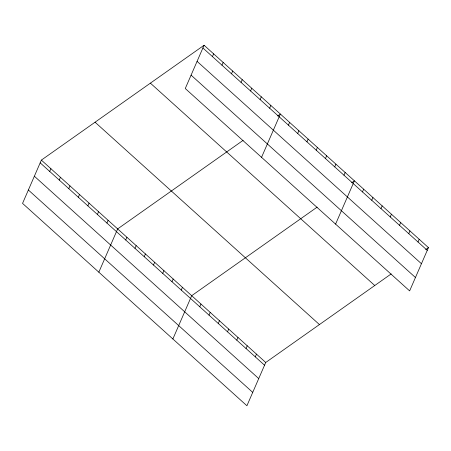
<?xml version="1.0" encoding="UTF-8"?>
<svg xmlns="http://www.w3.org/2000/svg" width="451" height="451" viewBox="0 0 451 451"><rect width="100%" height="100%" fill="white"/><g stroke="black" fill="none" stroke-linecap="round" stroke-linejoin="round"><path stroke-width="0.68" d="M204.083 45.247L185.265 88.526L409.632 290.895L428.45 247.61L204.083 45.247L41.368 160.105L22.55 203.39L246.917 405.753L265.735 362.474L391.192 273.915M49.717 171.442L50.907 168.708M59.25 180.045L60.44 177.305M68.783 188.642L69.978 185.908M78.322 197.245L79.511 194.511M87.855 205.848L89.044 203.108M97.393 214.445L98.583 211.711M106.926 223.048L108.116 220.308M98.837 272.19L117.655 228.911L243.112 140.351M125.716 239.994L126.906 237.26M212.432 56.584L213.622 53.849M134.973 248.343L136.163 245.609M221.965 65.186L223.155 62.447M144.23 256.692L145.419 253.952M231.504 73.784L232.693 71.049M153.487 265.036L154.676 262.302M241.037 82.386L242.226 79.647M162.738 273.385L163.927 270.651M250.57 90.984L251.759 88.249M171.994 281.734L173.184 278.994M260.109 99.586L261.298 96.852M181.251 290.083L182.441 287.343M269.642 108.189L270.831 105.449M172.874 338.972L191.692 295.693L317.149 207.133M261.552 157.331L280.37 114.052L277.63 115.986M199.759 306.776L200.949 304.042M288.431 125.136L289.627 122.396M209.016 315.125L210.205 312.385M297.688 133.485L298.878 130.745M218.267 323.468L219.457 320.734M306.945 141.828L308.134 139.094M227.524 331.818L228.713 329.083M316.202 150.177L317.391 147.443M236.781 340.167L237.97 337.433M325.453 158.526L326.642 155.787M246.037 348.516L247.227 345.776M334.71 166.876L335.899 164.136M255.289 356.859L256.478 354.125M343.966 175.219L345.156 172.485M335.589 224.113L354.407 180.834L351.667 182.768M362.474 191.917L363.664 189.178M371.731 200.261L372.921 197.527M380.982 208.61L382.177 205.876M390.239 216.959L391.429 214.219M399.496 225.308L400.685 222.569M408.753 233.652L409.942 230.918M418.004 242.001L419.193 239.267M425.71 249.544L428.45 247.61M202.894 47.981L427.26 250.35M197.076 61.364L421.443 263.728M191.083 75.148L415.45 277.512M150.386 83.147L374.753 285.517M95.065 122.204L319.432 324.568M41.368 160.105L265.735 362.474M40.178 162.845L264.545 365.209M34.361 176.223L258.727 378.586M28.368 190.006L252.735 392.376"/></g></svg>
